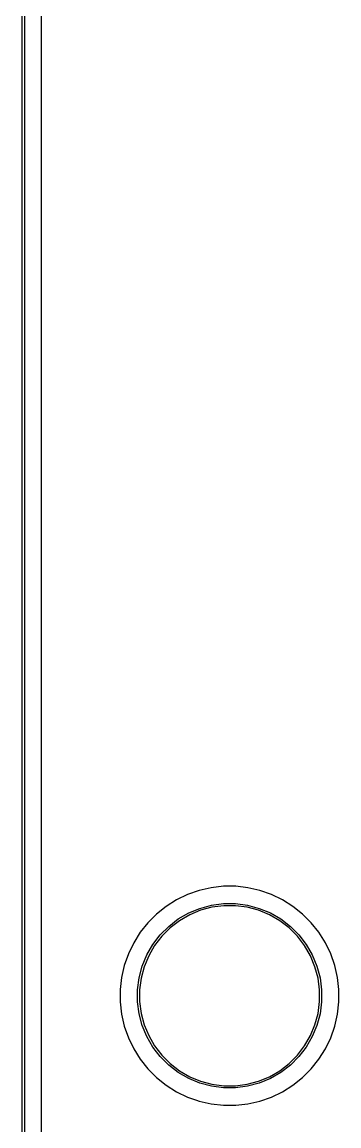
# Model space of a CAD drawing. Header units: inches. Extents: x 6.55 to 9.8, y -8.74 to -3.15.
# Drawn here: x 6.553 to 6.827, y -6.067 to -5.114 of the extents above; entities that cross this region are included whole.
import ezdxf

# ---------------------------------------------------------------- set-up
doc = ezdxf.new("R2010")
doc.units = ezdxf.units.IN
doc.header["$MEASUREMENT"] = 0
doc.layers.add('Edge.Cuts', color=254, linetype='CONTINUOUS', true_color=0xd0d2cd)

msp = doc.modelspace()

# ---------------------------------------------------------------- linework, layer by layer
at = {"layer": 'Edge.Cuts', "linetype": 'CONTINUOUS'}
for p, q in [((6.55295, -8.74016), (6.55295, -3.14961)), ((6.55492, -3.15059), (6.55492, -8.73917)), ((6.5697, -5.94942), (6.5697, -3.32146)), ((6.5697, -5.22296), (6.5697, -3.32146)), ((6.5697, -5.22296), (6.5697, -3.32146)), ((6.5697, -5.94942), (6.5697, -3.32146)), ((6.5697, -5.6469), (6.5697, -5.22296)), ((6.5697, -5.94942), (6.5697, -5.22296)), ((6.5697, -5.78938), (6.5697, -5.6469)), ((6.5697, -5.94942), (6.5697, -5.78938)), ((6.71643, -5.86141), (6.70608, -5.86377)), ((6.71643, -5.86141), (6.70608, -5.86377)), ((6.71643, -5.86141), (6.70608, -5.86377)), ((6.71643, -5.86141), (6.70608, -5.86377)), ((6.72698, -5.86022), (6.71643, -5.86141)), ((6.72698, -5.86022), (6.71643, -5.86141)), ((6.72698, -5.86022), (6.71643, -5.86141)), ((6.72698, -5.86022), (6.71643, -5.86141)), ((6.71643, -5.86141), (6.71643, -5.86141)), ((6.71643, -5.86141), (6.71643, -5.86141)), ((6.71643, -5.86141), (6.71643, -5.86141)), ((6.71643, -5.86141), (6.71643, -5.86141)), ((6.73759, -5.86022), (6.72698, -5.86022)), ((6.72698, -5.86022), (6.72698, -5.86022)), ((6.73759, -5.86022), (6.72698, -5.86022)), ((6.72698, -5.86022), (6.72698, -5.86022)), ((6.73759, -5.86022), (6.72698, -5.86022)), ((6.72698, -5.86022), (6.72698, -5.86022)), ((6.73759, -5.86022), (6.72698, -5.86022)), ((6.72698, -5.86022), (6.72698, -5.86022)), ((6.74814, -5.86141), (6.73759, -5.86022)), ((6.73759, -5.86022), (6.73759, -5.86022)), ((6.74814, -5.86141), (6.73759, -5.86022)), ((6.73759, -5.86022), (6.73759, -5.86022)), ((6.74814, -5.86141), (6.73759, -5.86022)), ((6.73759, -5.86022), (6.73759, -5.86022)), ((6.74814, -5.86141), (6.73759, -5.86022)), ((6.73759, -5.86022), (6.73759, -5.86022)), ((6.74814, -5.86141), (6.74814, -5.86141)), ((6.74814, -5.86141), (6.74814, -5.86141)), ((6.74814, -5.86141), (6.74814, -5.86141)), ((6.74814, -5.86141), (6.74814, -5.86141)), ((6.74814, -5.86141), (6.74814, -5.86141)), ((6.74814, -5.86141), (6.74814, -5.86141)), ((6.74814, -5.86141), (6.74814, -5.86141)), ((6.74814, -5.86141), (6.74814, -5.86141)), ((6.75073, -5.862), (6.74814, -5.86141)), ((6.75073, -5.862), (6.74814, -5.86141)), ((6.75073, -5.862), (6.74814, -5.86141)), ((6.75073, -5.862), (6.74814, -5.86141)), ((6.75849, -5.86377), (6.75073, -5.862)), ((6.75849, -5.86377), (6.75073, -5.862)), ((6.75849, -5.86377), (6.75073, -5.862)), ((6.75849, -5.86377), (6.75073, -5.862)), ((6.6865, -5.87188), (6.67751, -5.87753)), ((6.6865, -5.87188), (6.67751, -5.87753)), ((6.6865, -5.87188), (6.67751, -5.87753)), ((6.6865, -5.87188), (6.67751, -5.87753)), ((6.69606, -5.86727), (6.6865, -5.87188)), ((6.69606, -5.86727), (6.6865, -5.87188)), ((6.69606, -5.86727), (6.6865, -5.87188)), ((6.69606, -5.86727), (6.6865, -5.87188)), ((6.70608, -5.86377), (6.69606, -5.86727)), ((6.70608, -5.86377), (6.69606, -5.86727)), ((6.70608, -5.86377), (6.69606, -5.86727)), ((6.70608, -5.86377), (6.69606, -5.86727)), ((6.70608, -5.86377), (6.70608, -5.86377)), ((6.70608, -5.86377), (6.70608, -5.86377)), ((6.70608, -5.86377), (6.70608, -5.86377)), ((6.70608, -5.86377), (6.70608, -5.86377)), ((6.76851, -5.86727), (6.75849, -5.86377)), ((6.75849, -5.86377), (6.75849, -5.86377)), ((6.76851, -5.86727), (6.75849, -5.86377)), ((6.75849, -5.86377), (6.75849, -5.86377)), ((6.76851, -5.86727), (6.75849, -5.86377)), ((6.75849, -5.86377), (6.75849, -5.86377)), ((6.76851, -5.86727), (6.75849, -5.86377)), ((6.75849, -5.86377), (6.75849, -5.86377)), ((6.77807, -5.87188), (6.76851, -5.86727)), ((6.77807, -5.87188), (6.76851, -5.86727)), ((6.77807, -5.87188), (6.76851, -5.86727)), ((6.77807, -5.87188), (6.76851, -5.86727)), ((6.78706, -5.87753), (6.77807, -5.87188)), ((6.77807, -5.87188), (6.77807, -5.87188)), ((6.78706, -5.87753), (6.77807, -5.87188)), ((6.77807, -5.87188), (6.77807, -5.87188)), ((6.78706, -5.87753), (6.77807, -5.87188)), ((6.77807, -5.87188), (6.77807, -5.87188)), ((6.78706, -5.87753), (6.77807, -5.87188)), ((6.77807, -5.87188), (6.77807, -5.87188)), ((6.67751, -5.87753), (6.66921, -5.88414)), ((6.67751, -5.87753), (6.66921, -5.88414)), ((6.67751, -5.87753), (6.66921, -5.88414)), ((6.67751, -5.87753), (6.66921, -5.88414)), ((6.69702, -5.88322), (6.70666, -5.87923)), ((6.70724, -5.88094), (6.69782, -5.88484)), ((6.70666, -5.87923), (6.71673, -5.87653)), ((6.71708, -5.8783), (6.70724, -5.88094)), ((6.71673, -5.87653), (6.72707, -5.87517)), ((6.72719, -5.87697), (6.71708, -5.8783)), ((6.72707, -5.87517), (6.7375, -5.87517)), ((6.73738, -5.87697), (6.72719, -5.87697)), ((6.74749, -5.8783), (6.73738, -5.87697)), ((6.7375, -5.87517), (6.74784, -5.87653)), ((6.75733, -5.88094), (6.74749, -5.8783)), ((6.74784, -5.87653), (6.75791, -5.87923)), ((6.76675, -5.88484), (6.75733, -5.88094)), ((6.75791, -5.87923), (6.76754, -5.88322)), ((6.79536, -5.88414), (6.78706, -5.87753)), ((6.79536, -5.88414), (6.78706, -5.87753)), ((6.79536, -5.88414), (6.78706, -5.87753)), ((6.79536, -5.88414), (6.78706, -5.87753)), ((6.66921, -5.88414), (6.6617, -5.89165)), ((6.66921, -5.88414), (6.6617, -5.89165)), ((6.66921, -5.88414), (6.6617, -5.89165)), ((6.66921, -5.88414), (6.6617, -5.89165)), ((6.67972, -5.89478), (6.68799, -5.88844)), ((6.68899, -5.88993), (6.68091, -5.89614)), ((6.68799, -5.88844), (6.69702, -5.88322)), ((6.69782, -5.88484), (6.68899, -5.88993)), ((6.77558, -5.88993), (6.76675, -5.88484)), ((6.76754, -5.88322), (6.77658, -5.88844)), ((6.78366, -5.89614), (6.77558, -5.88993)), ((6.77658, -5.88844), (6.78485, -5.89478)), ((6.80286, -5.89165), (6.79536, -5.88414)), ((6.80286, -5.89165), (6.79536, -5.88414)), ((6.80286, -5.89165), (6.79536, -5.88414)), ((6.80286, -5.89165), (6.79536, -5.88414)), ((6.65509, -5.89995), (6.64944, -5.90894)), ((6.65509, -5.89995), (6.64944, -5.90894)), ((6.65509, -5.89995), (6.64944, -5.90894)), ((6.65509, -5.89995), (6.64944, -5.90894)), ((6.6617, -5.89165), (6.65509, -5.89995)), ((6.6617, -5.89165), (6.65509, -5.89995)), ((6.6617, -5.89165), (6.65509, -5.89995)), ((6.6617, -5.89165), (6.65509, -5.89995)), ((6.67234, -5.90216), (6.67972, -5.89478)), ((6.68091, -5.89614), (6.6737, -5.90335)), ((6.79087, -5.90335), (6.78366, -5.89614)), ((6.78485, -5.89478), (6.79222, -5.90216)), ((6.80948, -5.89995), (6.80286, -5.89165)), ((6.80948, -5.89995), (6.80286, -5.89165)), ((6.80948, -5.89995), (6.80286, -5.89165)), ((6.80948, -5.89995), (6.80286, -5.89165)), ((6.81513, -5.90894), (6.80948, -5.89995)), ((6.81513, -5.90894), (6.80948, -5.89995)), ((6.81513, -5.90894), (6.80948, -5.89995)), ((6.81513, -5.90894), (6.80948, -5.89995)), ((6.64944, -5.90894), (6.64483, -5.9185)), ((6.64944, -5.90894), (6.64483, -5.9185)), ((6.64944, -5.90894), (6.64483, -5.9185)), ((6.64944, -5.90894), (6.64483, -5.9185)), ((6.666, -5.91043), (6.67234, -5.90216)), ((6.6737, -5.90335), (6.66749, -5.91143)), ((6.79707, -5.91143), (6.79087, -5.90335)), ((6.79222, -5.90216), (6.79857, -5.91043)), ((6.81973, -5.9185), (6.81513, -5.90894)), ((6.81973, -5.9185), (6.81513, -5.90894)), ((6.81973, -5.9185), (6.81513, -5.90894)), ((6.81973, -5.9185), (6.81513, -5.90894)), ((6.64483, -5.9185), (6.64133, -5.92852)), ((6.64483, -5.9185), (6.64133, -5.92852)), ((6.64483, -5.9185), (6.64133, -5.92852)), ((6.64483, -5.9185), (6.64133, -5.92852)), ((6.65679, -5.9291), (6.66078, -5.91946)), ((6.66078, -5.91946), (6.666, -5.91043)), ((6.66749, -5.91143), (6.6624, -5.92026)), ((6.80217, -5.92026), (6.79707, -5.91143)), ((6.79857, -5.91043), (6.80379, -5.91946)), ((6.80379, -5.91946), (6.80778, -5.9291)), ((6.82324, -5.92852), (6.81973, -5.9185)), ((6.82324, -5.92852), (6.81973, -5.9185)), ((6.82324, -5.92852), (6.81973, -5.9185)), ((6.82324, -5.92852), (6.81973, -5.9185)), ((6.64133, -5.92852), (6.63896, -5.93887)), ((6.64133, -5.92852), (6.63896, -5.93887)), ((6.64133, -5.92852), (6.63896, -5.93887)), ((6.64133, -5.92852), (6.63896, -5.93887)), ((6.64133, -5.92852), (6.64133, -5.92852)), ((6.64133, -5.92852), (6.64133, -5.92852)), ((6.64133, -5.92852), (6.64133, -5.92852)), ((6.64133, -5.92852), (6.64133, -5.92852)), ((6.65409, -5.93917), (6.65679, -5.9291)), ((6.6624, -5.92026), (6.6585, -5.92968)), ((6.80607, -5.92968), (6.80217, -5.92026)), ((6.80778, -5.9291), (6.81048, -5.93917)), ((6.8256, -5.93887), (6.82324, -5.92852)), ((6.8256, -5.93887), (6.82324, -5.92852)), ((6.8256, -5.93887), (6.82324, -5.92852)), ((6.8256, -5.93887), (6.82324, -5.92852)), ((6.6585, -5.92968), (6.65586, -5.93952)), ((6.80871, -5.93952), (6.80607, -5.92968)), ((6.63896, -5.93887), (6.63778, -5.94942)), ((6.63896, -5.93887), (6.63778, -5.94942)), ((6.63896, -5.93887), (6.63778, -5.94942)), ((6.63896, -5.93887), (6.63778, -5.94942)), ((6.63896, -5.93887), (6.63896, -5.93887)), ((6.63896, -5.93887), (6.63896, -5.93887)), ((6.63896, -5.93887), (6.63896, -5.93887)), ((6.63896, -5.93887), (6.63896, -5.93887)), ((6.65273, -5.94951), (6.65409, -5.93917)), ((6.65586, -5.93952), (6.65453, -5.94963)), ((6.81004, -5.94963), (6.80871, -5.93952)), ((6.81048, -5.93917), (6.81184, -5.94951)), ((6.82679, -5.94942), (6.8256, -5.93887)), ((6.82679, -5.94942), (6.8256, -5.93887)), ((6.82679, -5.94942), (6.8256, -5.93887)), ((6.82679, -5.94942), (6.8256, -5.93887)), ((6.5697, -6.33548), (6.5697, -5.94942)), ((6.5697, -6.09877), (6.5697, -5.94942)), ((6.5697, -6.33548), (6.5697, -5.94942)), ((6.5697, -6.57628), (6.5697, -5.94942)), ((6.63778, -5.94942), (6.63778, -5.96003)), ((6.63778, -5.94942), (6.63778, -5.96003)), ((6.63778, -5.94942), (6.63778, -5.96003)), ((6.63778, -5.94942), (6.63778, -5.96003)), ((6.65273, -5.94963), (6.65273, -5.94951)), ((6.65273, -5.95994), (6.65273, -5.94963)), ((6.65453, -5.94963), (6.65453, -5.95982)), ((6.81004, -5.95982), (6.81004, -5.94963)), ((6.81184, -5.94951), (6.81184, -5.95994)), ((6.82679, -5.96003), (6.82679, -5.94942)), ((6.82679, -5.96003), (6.82679, -5.94942)), ((6.82679, -5.94942), (6.82679, -5.94942)), ((6.82679, -5.96003), (6.82679, -5.94942)), ((6.82679, -5.96003), (6.82679, -5.94942)), ((6.63778, -5.96003), (6.63896, -5.97058)), ((6.63778, -5.96003), (6.63896, -5.97058)), ((6.63778, -5.96003), (6.63896, -5.97058)), ((6.63778, -5.96003), (6.63896, -5.97058)), ((6.65409, -5.97028), (6.65273, -5.95994)), ((6.65453, -5.95982), (6.65586, -5.96993)), ((6.80871, -5.96993), (6.81004, -5.95982)), ((6.81184, -5.95994), (6.81048, -5.97028)), ((6.8256, -5.97058), (6.82679, -5.96003)), ((6.8256, -5.97058), (6.82679, -5.96003)), ((6.8256, -5.97058), (6.82679, -5.96003)), ((6.8256, -5.97058), (6.82679, -5.96003)), ((6.63896, -5.97058), (6.63896, -5.97058)), ((6.63896, -5.97058), (6.64133, -5.98093)), ((6.63896, -5.97058), (6.63896, -5.97058)), ((6.63896, -5.97058), (6.64133, -5.98093)), ((6.63896, -5.97058), (6.63896, -5.97058)), ((6.63896, -5.97058), (6.64133, -5.98093)), ((6.63896, -5.97058), (6.63896, -5.97058)), ((6.63896, -5.97058), (6.64133, -5.98093)), ((6.65679, -5.98035), (6.65409, -5.97028)), ((6.65586, -5.96993), (6.6585, -5.97977)), ((6.80607, -5.97977), (6.80871, -5.96993)), ((6.81048, -5.97028), (6.80778, -5.98035)), ((6.82324, -5.98093), (6.8256, -5.97058)), ((6.82324, -5.98093), (6.8256, -5.97058)), ((6.82324, -5.98093), (6.8256, -5.97058)), ((6.82324, -5.98093), (6.8256, -5.97058)), ((6.64133, -5.98093), (6.64133, -5.98093)), ((6.64133, -5.98093), (6.64483, -5.99095)), ((6.64133, -5.98093), (6.64133, -5.98093)), ((6.64133, -5.98093), (6.64483, -5.99095)), ((6.64133, -5.98093), (6.64133, -5.98093)), ((6.64133, -5.98093), (6.64483, -5.99095)), ((6.64133, -5.98093), (6.64133, -5.98093)), ((6.64133, -5.98093), (6.64483, -5.99095)), ((6.66078, -5.98999), (6.65679, -5.98035)), ((6.6585, -5.97977), (6.6624, -5.98919)), ((6.80217, -5.98919), (6.80607, -5.97977)), ((6.80778, -5.98035), (6.80379, -5.98999)), ((6.81973, -5.99095), (6.82324, -5.98093)), ((6.81973, -5.99095), (6.82324, -5.98093)), ((6.81973, -5.99095), (6.82324, -5.98093)), ((6.81973, -5.99095), (6.82324, -5.98093)), ((6.64483, -5.99095), (6.64944, -6.00051)), ((6.64483, -5.99095), (6.64944, -6.00051)), ((6.64483, -5.99095), (6.64944, -6.00051)), ((6.64483, -5.99095), (6.64944, -6.00051)), ((6.666, -5.99902), (6.66078, -5.98999)), ((6.6624, -5.98919), (6.66749, -5.99802)), ((6.79707, -5.99802), (6.80217, -5.98919)), ((6.80379, -5.98999), (6.79857, -5.99902)), ((6.81513, -6.00051), (6.81973, -5.99095)), ((6.81513, -6.00051), (6.81973, -5.99095)), ((6.81513, -6.00051), (6.81973, -5.99095)), ((6.81513, -6.00051), (6.81973, -5.99095)), ((6.64944, -6.00051), (6.64944, -6.00051)), ((6.64944, -6.00051), (6.65509, -6.0095)), ((6.64944, -6.00051), (6.64944, -6.00051)), ((6.64944, -6.00051), (6.65509, -6.0095)), ((6.64944, -6.00051), (6.64944, -6.00051)), ((6.64944, -6.00051), (6.65509, -6.0095)), ((6.64944, -6.00051), (6.64944, -6.00051)), ((6.64944, -6.00051), (6.65509, -6.0095)), ((6.67234, -6.00729), (6.666, -5.99902)), ((6.66749, -5.99802), (6.6737, -6.0061)), ((6.79087, -6.0061), (6.79707, -5.99802)), ((6.79857, -5.99902), (6.79222, -6.00729)), ((6.80948, -6.0095), (6.81513, -6.00051)), ((6.80948, -6.0095), (6.81513, -6.00051)), ((6.80948, -6.0095), (6.81513, -6.00051)), ((6.80948, -6.0095), (6.81513, -6.00051)), ((6.65509, -6.0095), (6.6617, -6.0178)), ((6.65509, -6.0095), (6.6617, -6.0178)), ((6.65509, -6.0095), (6.6617, -6.0178)), ((6.65509, -6.0095), (6.6617, -6.0178)), ((6.67972, -6.01466), (6.67234, -6.00729)), ((6.6737, -6.0061), (6.68091, -6.01331)), ((6.68799, -6.02101), (6.67972, -6.01466)), ((6.68091, -6.01331), (6.68899, -6.01951)), ((6.77558, -6.01951), (6.78366, -6.01331)), ((6.78485, -6.01466), (6.77658, -6.02101)), ((6.78366, -6.01331), (6.79087, -6.0061)), ((6.79222, -6.00729), (6.78485, -6.01466)), ((6.80286, -6.0178), (6.80948, -6.0095)), ((6.80286, -6.0178), (6.80948, -6.0095)), ((6.80286, -6.0178), (6.80948, -6.0095)), ((6.80286, -6.0178), (6.80948, -6.0095)), ((6.6617, -6.0178), (6.66921, -6.0253)), ((6.6617, -6.0178), (6.66921, -6.0253)), ((6.6617, -6.0178), (6.66921, -6.0253)), ((6.6617, -6.0178), (6.66921, -6.0253)), ((6.69702, -6.02623), (6.68799, -6.02101)), ((6.68899, -6.01951), (6.69782, -6.02461)), ((6.69782, -6.02461), (6.70724, -6.02851)), ((6.75733, -6.02851), (6.76675, -6.02461)), ((6.76675, -6.02461), (6.77558, -6.01951)), ((6.77658, -6.02101), (6.76754, -6.02623)), ((6.79536, -6.0253), (6.80286, -6.0178)), ((6.79536, -6.0253), (6.80286, -6.0178)), ((6.79536, -6.0253), (6.80286, -6.0178)), ((6.79536, -6.0253), (6.80286, -6.0178)), ((6.66921, -6.0253), (6.67751, -6.03192)), ((6.66921, -6.0253), (6.67751, -6.03192)), ((6.66921, -6.0253), (6.67751, -6.03192)), ((6.66921, -6.0253), (6.67751, -6.03192)), ((6.67751, -6.03192), (6.6865, -6.03757)), ((6.67751, -6.03192), (6.6865, -6.03757)), ((6.67751, -6.03192), (6.6865, -6.03757)), ((6.67751, -6.03192), (6.6865, -6.03757)), ((6.70666, -6.03022), (6.69702, -6.02623)), ((6.71673, -6.03292), (6.70666, -6.03022)), ((6.70724, -6.02851), (6.71708, -6.03115)), ((6.72707, -6.03428), (6.71673, -6.03292)), ((6.71708, -6.03115), (6.72719, -6.03248)), ((6.72719, -6.03248), (6.73738, -6.03248)), ((6.73738, -6.03248), (6.74749, -6.03115)), ((6.74784, -6.03292), (6.7375, -6.03428)), ((6.74749, -6.03115), (6.75733, -6.02851)), ((6.75791, -6.03022), (6.74784, -6.03292)), ((6.76754, -6.02623), (6.75791, -6.03022)), ((6.77807, -6.03757), (6.78706, -6.03192)), ((6.77807, -6.03757), (6.78706, -6.03192)), ((6.77807, -6.03757), (6.78706, -6.03192)), ((6.77807, -6.03757), (6.78706, -6.03192)), ((6.78706, -6.03192), (6.79536, -6.0253)), ((6.78706, -6.03192), (6.79536, -6.0253)), ((6.78706, -6.03192), (6.79536, -6.0253)), ((6.78706, -6.03192), (6.79536, -6.0253)), ((6.6865, -6.03757), (6.69606, -6.04218)), ((6.6865, -6.03757), (6.69606, -6.04218)), ((6.6865, -6.03757), (6.69606, -6.04218)), ((6.6865, -6.03757), (6.69606, -6.04218)), ((6.69606, -6.04218), (6.70358, -6.04481)), ((6.69606, -6.04218), (6.70358, -6.04481)), ((6.69606, -6.04218), (6.70358, -6.04481)), ((6.69606, -6.04218), (6.70358, -6.04481)), ((6.7375, -6.03428), (6.72707, -6.03428)), ((6.75849, -6.04568), (6.76851, -6.04218)), ((6.75849, -6.04568), (6.76851, -6.04218)), ((6.75849, -6.04568), (6.76851, -6.04218)), ((6.75849, -6.04568), (6.76851, -6.04218)), ((6.76851, -6.04218), (6.77807, -6.03757)), ((6.76851, -6.04218), (6.77807, -6.03757)), ((6.76851, -6.04218), (6.77807, -6.03757)), ((6.76851, -6.04218), (6.77807, -6.03757)), ((6.70358, -6.04481), (6.70608, -6.04568)), ((6.70358, -6.04481), (6.70608, -6.04568)), ((6.70358, -6.04481), (6.70608, -6.04568)), ((6.70358, -6.04481), (6.70608, -6.04568)), ((6.70608, -6.04568), (6.70608, -6.04568)), ((6.70608, -6.04568), (6.70608, -6.04568)), ((6.70608, -6.04568), (6.70608, -6.04568)), ((6.70608, -6.04568), (6.71643, -6.04804)), ((6.70608, -6.04568), (6.70608, -6.04568)), ((6.70608, -6.04568), (6.70608, -6.04568)), ((6.70608, -6.04568), (6.70608, -6.04568)), ((6.70608, -6.04568), (6.71643, -6.04804)), ((6.70608, -6.04568), (6.70608, -6.04568)), ((6.70608, -6.04568), (6.70608, -6.04568)), ((6.70608, -6.04568), (6.70608, -6.04568)), ((6.70608, -6.04568), (6.71643, -6.04804)), ((6.70608, -6.04568), (6.70608, -6.04568)), ((6.70608, -6.04568), (6.70608, -6.04568)), ((6.70608, -6.04568), (6.70608, -6.04568)), ((6.70608, -6.04568), (6.71643, -6.04804)), ((6.71643, -6.04804), (6.72698, -6.04923)), ((6.71643, -6.04804), (6.72698, -6.04923)), ((6.71643, -6.04804), (6.72698, -6.04923)), ((6.71643, -6.04804), (6.72698, -6.04923)), ((6.72698, -6.04923), (6.72698, -6.04923)), ((6.72698, -6.04923), (6.72698, -6.04923)), ((6.72698, -6.04923), (6.73759, -6.04923)), ((6.72698, -6.04923), (6.72698, -6.04923)), ((6.72698, -6.04923), (6.72698, -6.04923)), ((6.72698, -6.04923), (6.73759, -6.04923)), ((6.72698, -6.04923), (6.72698, -6.04923)), ((6.72698, -6.04923), (6.72698, -6.04923)), ((6.72698, -6.04923), (6.73759, -6.04923)), ((6.72698, -6.04923), (6.72698, -6.04923)), ((6.72698, -6.04923), (6.72698, -6.04923)), ((6.72698, -6.04923), (6.73759, -6.04923)), ((6.73759, -6.04923), (6.74814, -6.04804)), ((6.73759, -6.04923), (6.74814, -6.04804)), ((6.73759, -6.04923), (6.74814, -6.04804)), ((6.73759, -6.04923), (6.74814, -6.04804)), ((6.73759, -6.04923), (6.73759, -6.04923)), ((6.73759, -6.04923), (6.73759, -6.04923)), ((6.73759, -6.04923), (6.73759, -6.04923)), ((6.73759, -6.04923), (6.73759, -6.04923)), ((6.74814, -6.04804), (6.75849, -6.04568)), ((6.74814, -6.04804), (6.75849, -6.04568)), ((6.74814, -6.04804), (6.75849, -6.04568)), ((6.74814, -6.04804), (6.75849, -6.04568))]:
    msp.add_line(p, q, dxfattribs=at)

doc.saveas('drawing.dxf')
